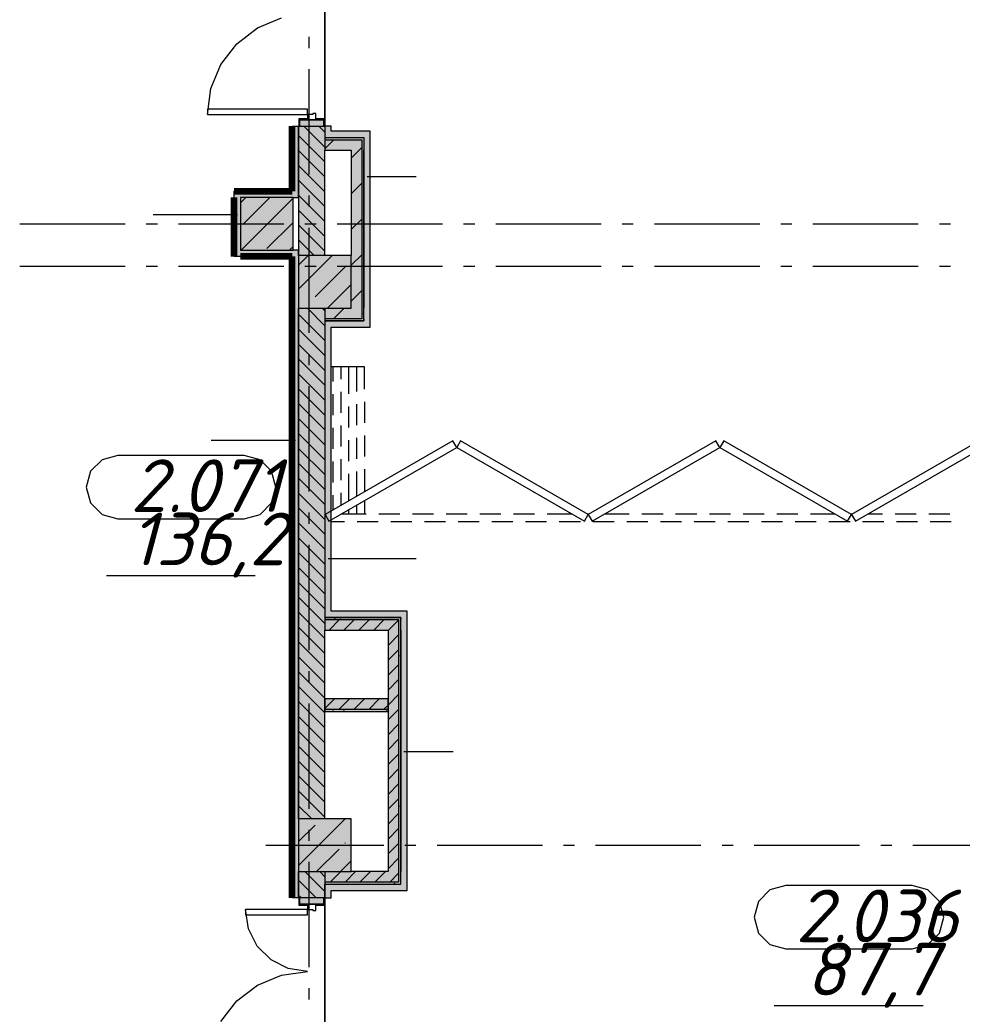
# Model space of a CAD drawing. Header units: millimetres. Extents: x -537608 to 253996, y -217170 to 186033.
# Drawn here: x -275307 to -266362, y -18654 to -9213 of the extents above; entities that cross this region are included whole.
import ezdxf

# ---------------------------------------------------------------- set-up
doc = ezdxf.new("R2010")
doc.units = ezdxf.units.MM
doc.layers.add('16) Лак 1.6м', color=160, linetype='Continuous', lineweight=90)
doc.layers.add('PDF _Геометрия', color=7, linetype='Continuous')
doc.layers.add('PDF _Текст', color=7, linetype='Continuous')
doc.layers.add('PDF _Сплошная заливка', color=7, linetype='Continuous', true_color=0xffffff)
doc.styles.add('PDF ISOCPEUR Italic', font='isocpeui.ttf')

msp = doc.modelspace()

# ---------------------------------------------------------------- hatches: boundary and pattern name
at = {"layer": 'PDF _Сплошная заливка', "true_color": 0xff7d7d, "transparency": 33554559}
h = msp.add_hatch(color=11, dxfattribs=at)
h.paths.add_polyline_path([(-272721.3514, -10900.6592), (-272661.3507, -10900.6592), (-272661.3507, -10220.6595), (-272721.3514, -10220.6595), (-272721.3514, -10840.6596)], flags=0)
h.paths.add_polyline_path([(-272661.3507, -8460.6589), (-272661.3507, -7610.6585), (-272721.3514, -7610.6585), (-272721.3514, -8460.6589)], flags=0)
at = {"layer": 'PDF _Сплошная заливка', "transparency": 33554559}
h = msp.add_hatch(color=256, dxfattribs=at)
h.paths.add_polyline_path([(-272411.3518, -11450.6591), (-272413.3519, -10222.6596), (-272661.3507, -10222.6596), (-272661.3507, -11450.6591)], flags=0)
h.paths.add_polyline_path([(-272651.3503, -8460.6589), (-272411.3518, -8458.6588), (-272411.3518, -8100.6579), (-272661.3507, -8100.6579), (-272659.3506, -8458.6588), (-272651.3503, -8458.6588)], flags=0)
at = {"layer": 'PDF _Сплошная заливка', "true_color": 0xff7d7d, "transparency": 33554559}
h = msp.add_hatch(color=11, dxfattribs=at)
h.paths.add_polyline_path([(-272411.3518, -10270.6597), (-272351.3511, -10270.6597), (-272351.3511, -10220.6595), (-272411.3518, -10220.6595)], flags=0)
h.paths.add_polyline_path([(-272411.3518, -8460.6589), (-272351.3511, -8460.6589), (-272351.3511, -8100.6579), (-272411.3518, -8100.6579), (-272411.3518, -8289.6594)], flags=0)
at = {"layer": 'PDF _Сплошная заливка', "transparency": 33554559}
for points in [[(-272061.3503, -10350.659), (-272041.3515, -10350.659), (-272041.3515, -10330.6593), (-272411.3518, -10330.6593), (-272411.3518, -10350.659)], [(-272411.3518, -10450.6594), (-272061.3503, -10450.6594), (-272061.3503, -10350.659), (-272411.3518, -10350.659), (-272411.3518, -10425.6106)], [(-272061.3503, -12050.6602), (-272041.3515, -12050.6602), (-272041.3515, -10350.659), (-272061.3503, -10350.659), (-272061.3503, -11950.6591)], [(-272161.3508, -11950.6591), (-272061.3503, -11950.6591), (-272061.3503, -10450.6594), (-272161.3508, -10450.6594), (-272161.3508, -11450.6591)], [(-272161.3508, -12050.6602), (-272061.3503, -12050.6602), (-272061.3503, -11950.6591), (-272411.3518, -11950.6591), (-272411.3518, -12050.6602)], [(-271711.351, -14907.0552), (-271691.35, -14907.0552), (-271691.35, -14887.0556), (-272411.3518, -14887.0556), (-272411.3518, -14907.0552)], [(-271811.3514, -15007.0549), (-271711.351, -15007.0549), (-271711.351, -14907.0552), (-272411.3518, -14907.0552), (-272411.3518, -15007.0549)], [(-272661.3507, -17300.6604), (-272161.3508, -17300.6604), (-272161.3508, -16800.6604), (-272661.3507, -16800.6604), (-272661.3507, -16833.4639)]]:
    msp.add_hatch(color=256, dxfattribs=at).paths.add_polyline_path(points)
at = {"layer": 'PDF _Сплошная заливка', "true_color": 0xff7d7d, "transparency": 33554559}
for points in [[(-272721.3514, -10900.6592), (-272721.3514, -10840.6596), (-273271.3516, -10840.6596), (-273271.3516, -10900.6592), (-272817.5734, -10900.6592)], [(-272721.3514, -11460.6601), (-272661.3507, -11460.6601), (-272661.3507, -11400.6589), (-273211.3509, -11400.6589), (-273211.3509, -11460.6601), (-272817.5734, -11460.6601)], [(-272411.3518, -14887.0556), (-272351.3511, -14887.0556), (-272351.3511, -12070.6598), (-272411.3518, -12070.6598), (-272411.3518, -12561.5611)]]:
    msp.add_hatch(color=11, dxfattribs=at).paths.add_polyline_path(points)
h = msp.add_hatch(color=11, dxfattribs=at)
h.paths.add_polyline_path([(-272661.3507, -28950.6642), (-272661.3507, -28310.6641), (-272721.3514, -28310.6641), (-272721.3514, -28950.6642)], flags=0)
h.paths.add_polyline_path([(-272721.3514, -26550.6625), (-272661.3507, -26550.6625), (-272661.3507, -19310.6617), (-272721.3514, -19310.6617), (-272721.3514, -26089.2543)], flags=0)
h.paths.add_polyline_path([(-272721.3514, -17550.6606), (-272661.3507, -17550.6606), (-272661.3507, -11460.6601), (-272721.3514, -11460.6601), (-272721.3514, -16833.4639)], flags=0)
at = {"layer": 'PDF _Сплошная заливка', "transparency": 33554559}
h = msp.add_hatch(color=256, dxfattribs=at)
h.paths.add_polyline_path([(-272661.3507, -55800.6713), (-272411.3518, -55800.6713), (-272413.3519, -55312.6697), (-272661.3507, -55312.6697)], flags=0)
h.paths.add_polyline_path([(-272421.3523, -53550.6703), (-272421.3523, -53548.668), (-272411.3518, -53548.668), (-272411.3518, -53300.6692), (-272661.3507, -53300.6692), (-272657.5055, -53548.668), (-272481.3508, -53550.6703)], flags=0)
h.paths.add_polyline_path([(-272592.1268, -52800.6671), (-272411.3518, -52800.6671), (-272411.3518, -49100.6685), (-272661.3507, -49100.6685), (-272661.3507, -52800.6671)], flags=0)
h.paths.add_polyline_path([(-272411.3518, -48400.6676), (-272411.3518, -48110.669), (-272661.3507, -48110.669), (-272661.3507, -48400.6676), (-272496.3504, -48400.6676)], flags=0)
h.paths.add_polyline_path([(-272411.3518, -47410.6682), (-272411.3518, -47300.6673), (-272661.3507, -47300.6673), (-272661.3507, -47410.6682), (-272496.3504, -47410.6682)], flags=0)
h.paths.add_polyline_path([(-272411.3518, -46800.6673), (-272413.3519, -46337.6679), (-272661.3507, -46337.6679), (-272661.3507, -46800.6673), (-272433.7404, -46800.6673)], flags=0)
h.paths.add_polyline_path([(-272421.3523, -44575.6664), (-272421.3523, -44573.6663), (-272411.3518, -44573.6663), (-272411.3518, -44300.6673), (-272661.3507, -44300.6673), (-272658.1256, -44573.6663), (-272481.3508, -44575.6664)], flags=0)
h.paths.add_polyline_path([(-272440.7655, -43800.6673), (-272411.3518, -43800.6673), (-272411.3518, -38300.6654), (-272661.3507, -38300.6654), (-272661.3507, -43800.6673)], flags=0)
h.paths.add_polyline_path([(-272411.3518, -37800.6654), (-272413.3519, -37312.666), (-272661.3507, -37312.666), (-272661.3507, -37800.6654)], flags=0)
h.paths.add_polyline_path([(-272651.3503, -35550.6644), (-272411.3518, -35548.6643), (-272411.3518, -35300.6655), (-272661.3507, -35300.6655), (-272659.3506, -35548.6643), (-272651.3503, -35548.6643)], flags=0)
h.paths.add_polyline_path([(-272661.3507, -34800.6655), (-272411.3518, -34800.6655), (-272411.3518, -29300.6635), (-272661.3507, -29300.6635), (-272661.3507, -32497.1076)], flags=0)
h.paths.add_polyline_path([(-272411.3518, -28800.6635), (-272413.3519, -28312.6641), (-272661.3507, -28312.6641), (-272659.3506, -28800.6635), (-272421.3523, -28800.6635)], flags=0)
h.paths.add_polyline_path([(-272411.3518, -26550.6625), (-272411.3518, -26300.6636), (-272661.3507, -26300.6636), (-272659.3506, -26548.6646), (-272413.3519, -26550.6625)], flags=0)
h.paths.add_polyline_path([(-272411.3518, -25800.6636), (-272411.3518, -20300.6617), (-272661.3507, -20300.6617), (-272661.3507, -25800.6636), (-272630.2039, -25800.6636)], flags=0)
h.paths.add_polyline_path([(-272661.3507, -19800.6617), (-272411.3518, -19800.6617), (-272413.3519, -19312.6612), (-272661.3507, -19312.6612), (-272661.3507, -19681.3998)], flags=0)
h.paths.add_polyline_path([(-272659.3506, -17550.6606), (-272657.5055, -17548.6606), (-272411.3518, -17548.6606), (-272411.3518, -17300.6604), (-272661.3507, -17300.6604), (-272661.3507, -17550.6606)], flags=0)
h.paths.add_polyline_path([(-272661.3507, -16800.6604), (-272411.3518, -16800.6604), (-272411.3518, -11950.6591), (-272661.3507, -11950.6591), (-272661.3507, -15409.4968)], flags=0)

# ---------------------------------------------------------------- linework, layer by layer
at = {"layer": '16) Лак 1.6м'}
for p, q in [((-272721.3514, -10840.6596), (-272721.3514, -10220.6595)), ((-273271.3516, -10840.6596), (-272721.3514, -10840.6596)), ((-273271.3516, -11460.6601), (-273271.3516, -10900.6592)), ((-272721.3514, -11460.6601), (-273211.3509, -11460.6601)), ((-272721.3514, -17550.6606), (-272721.3514, -11460.6601))]:
    msp.add_line(p, q, dxfattribs=at)
at = {"layer": 'PDF _Геометрия', "color": 9, "lineweight": 9, "true_color": 0xc0c0c0}
for p, q in [((-272411.3518, -10220.6595), (-272411.3518, -8460.6589)), ((-272411.3518, -8460.6589), (-272411.3518, -10220.6595)), ((-272411.3518, -19310.6617), (-272411.3518, -17550.6606)), ((-272411.3518, -17550.6606), (-272411.3518, -19310.6617))]:
    msp.add_line(p, q, dxfattribs=at)
at = {"layer": 'PDF _Геометрия', "lineweight": 9}
for p, q in [((-273051.3519, -9287.9351), (-272822.2303, -9193.0299)), ((-273248.1019, -9438.9078), (-273051.3519, -9287.9351)), ((-273399.0756, -9635.6585), (-273248.1019, -9438.9078)), ((-273493.98, -9864.7816), (-273399.0756, -9635.6585)), ((-273526.3518, -10110.6597), (-273493.98, -9864.7816)), ((-272576.3521, -10060.6595), (-273526.3518, -10060.6595)), ((-273526.3518, -10060.6595), (-273526.3518, -10110.6597)), ((-272576.3521, -10110.6597), (-272576.3521, -10060.6595)), ((-272496.3504, -10100.6587), (-272526.3518, -10100.6587)), ((-272526.3518, -10100.6587), (-272526.3518, -10110.6597)), ((-272496.3504, -10160.6586), (-272496.3504, -10100.6587)), ((-273526.3518, -10110.6597), (-272576.3521, -10110.6597)), ((-272576.3521, -10152.659), (-272659.3506, -10152.659)), ((-272659.3506, -10152.659), (-272659.3506, -10222.6596)), ((-272651.3503, -10222.6596), (-272651.3503, -10160.6586)), ((-272651.3503, -10160.6586), (-272576.3521, -10160.6586)), ((-272421.3523, -10160.6586), (-272651.3503, -10160.6586)), ((-272651.3503, -10160.6586), (-272651.3503, -10220.6595)), ((-272576.3521, -10110.6597), (-272576.3521, -10160.6586)), ((-272526.3518, -10110.6597), (-272576.3521, -10110.6597)), ((-272576.3521, -10160.6586), (-272576.3521, -10152.659)), ((-272576.3521, -10160.6586), (-272496.3504, -10160.6586)), ((-272413.3519, -10152.659), (-272496.3504, -10152.659)), ((-272496.3504, -10152.659), (-272496.3504, -10160.6586)), ((-272496.3504, -10160.6586), (-272421.3523, -10160.6586)), ((-272421.3523, -10160.6586), (-272421.3523, -10222.6596)), ((-272421.3523, -10220.6595), (-272421.3523, -10160.6586)), ((-272413.3519, -10222.6596), (-272413.3519, -10152.659)), ((-272721.3514, -10220.6595), (-272661.3507, -10220.6595)), ((-272661.3507, -10220.6595), (-272661.3507, -10900.6592)), ((-272661.3507, -10900.6592), (-272661.3507, -10220.6595)), ((-272659.3506, -10222.6596), (-272651.3503, -10222.6596)), ((-272651.3503, -10220.6595), (-272421.3523, -10220.6595)), ((-272411.3518, -10420.1426), (-272610.836, -10220.6595)), ((-272411.3518, -10278.7212), (-272469.4127, -10220.6595)), ((-272421.3523, -10222.6596), (-272413.3519, -10222.6596)), ((-272411.3518, -10220.6595), (-272411.3518, -10270.6597)), ((-272351.3511, -10220.6595), (-272411.3518, -10220.6595)), ((-272411.3518, -10220.6595), (-272411.3518, -10270.6597)), ((-272411.3518, -10270.6597), (-272411.3518, -10330.6593)), ((-272411.3518, -10270.6597), (-272411.3518, -10330.6593)), ((-272351.3511, -10270.6597), (-272351.3511, -10220.6595)), ((-272041.3515, -10270.6597), (-272351.3511, -10270.6597)), ((-271981.3508, -10270.6597), (-272041.3515, -10270.6597)), ((-271981.3508, -12070.6598), (-271981.3508, -10270.6597)), ((-272411.3518, -10561.5645), (-272661.3507, -10311.5648)), ((-272411.3518, -10330.6593), (-272411.3518, -10350.659)), ((-272411.3518, -10330.6593), (-272041.3515, -10330.6593)), ((-272411.3518, -10330.6593), (-272041.3515, -10330.6593)), ((-272411.3518, -10435.7435), (-272326.267, -10350.659)), ((-272411.3518, -10350.659), (-272061.3503, -10350.659)), ((-272411.3518, -10350.659), (-272411.3518, -10450.6594)), ((-272061.3503, -10350.659), (-272061.3503, -10450.6594)), ((-272041.3515, -10330.6593), (-272041.3515, -10350.659)), ((-272041.3515, -10330.6593), (-272041.3515, -10350.659)), ((-272041.3515, -10350.659), (-272041.3515, -10450.6594)), ((-272411.3518, -10702.9856), (-272661.3507, -10452.9854)), ((-272411.3518, -11450.6591), (-272411.3518, -10450.6594)), ((-272411.3518, -10450.6594), (-272161.3508, -10450.6594)), ((-272161.3508, -10525.1559), (-272086.8542, -10450.6594)), ((-272161.3508, -10450.6594), (-272161.3508, -11450.6591)), ((-272086.8542, -10450.6594), (-272061.3503, -10425.1558)), ((-272061.3503, -10450.6594), (-272061.3503, -11950.6591)), ((-272041.3515, -11950.6591), (-272041.3515, -10450.6594)), ((-272041.3515, -10450.6594), (-272041.3515, -11950.6591)), ((-272411.3518, -10844.407), (-272661.3507, -10594.4068)), ((-272411.3518, -10985.8281), (-272661.3507, -10735.8279)), ((-272011.3501, -10699.9217), (-271545.201, -10699.9217)), ((-273271.3516, -10900.6592), (-273271.3516, -10840.6596)), ((-272161.3508, -10864.5667), (-272061.3503, -10764.5664)), ((-273211.3509, -10950.9783), (-273161.0321, -10900.6592)), ((-272711.3509, -10900.6592), (-273211.3509, -10900.6592)), ((-273211.3509, -10900.6592), (-273211.3509, -11400.6589)), ((-273204.8361, -11400.6589), (-272711.3509, -10907.1748)), ((-273189.309, -11157.034), (-272932.933, -10900.6592)), ((-272711.3509, -11400.6589), (-272711.3509, -10900.6592)), ((-272711.3509, -10900.6592), (-272661.3507, -10900.6592)), ((-272411.3518, -11127.2501), (-272661.3507, -10877.2498)), ((-272661.3507, -10900.6592), (-272661.3507, -11450.6591)), ((-272411.3518, -11268.6715), (-272661.3507, -11018.6712)), ((-273241.3523, -11062.4792), (-274041.3515, -11062.4792)), ((-272961.2099, -11385.1334), (-272711.3509, -11135.2744)), ((-272161.3508, -11203.9782), (-272061.3503, -11103.9777)), ((-272411.3518, -11410.0926), (-272661.3507, -11160.0923)), ((-272512.2048, -11450.6591), (-272661.3507, -11301.5137)), ((-273211.3509, -11400.6589), (-272711.3509, -11400.6589)), ((-272748.638, -11400.6589), (-272711.3509, -11363.3722)), ((-272661.3507, -11400.6589), (-272711.3509, -11400.6589)), ((-272661.3507, -11450.6591), (-272661.3507, -11400.6589)), ((-273211.3509, -11460.6601), (-273271.3516, -11460.6601)), ((-272653.6281, -11450.6591), (-272661.3507, -11442.9356)), ((-272661.3507, -11769.57), (-272342.44, -11450.6591)), ((-272661.3507, -11541.4707), (-272570.5391, -11450.6591)), ((-272161.3508, -11450.6591), (-272661.3507, -11450.6591)), ((-272661.3507, -11450.6591), (-272661.3507, -11950.6591)), ((-272162.8664, -11499.1828), (-272161.3508, -11497.6682)), ((-272161.3508, -11543.3895), (-272061.3503, -11443.3899)), ((-272161.3508, -11950.6591), (-272161.3508, -11450.6591)), ((-272505.014, -11841.3301), (-272219.8896, -11556.2067)), ((-272386.2441, -11950.6591), (-272161.3508, -11725.7668)), ((-272161.3508, -11882.8002), (-272061.3503, -11782.8013)), ((-272562.0371, -11898.3547), (-272557.2963, -11893.6138)), ((-272661.3507, -11950.6591), (-272161.3508, -11950.6591)), ((-272661.3507, -11950.6591), (-272661.3507, -16800.6604)), ((-272661.3507, -16800.6604), (-272661.3507, -11950.6591)), ((-272411.3518, -12117.1988), (-272577.8915, -11950.6591)), ((-272411.3518, -11975.7776), (-272436.4704, -11950.6591)), ((-272411.3518, -11950.6591), (-272411.3518, -12050.6602)), ((-272329.2101, -12050.6602), (-272229.2097, -11950.6591)), ((-272061.3503, -11950.6591), (-272061.3503, -12050.6602)), ((-272041.3515, -12050.6602), (-272041.3515, -11950.6591)), ((-272411.3518, -12258.6208), (-272661.3507, -12008.6213)), ((-272061.3503, -12050.6602), (-272411.3518, -12050.6602)), ((-272411.3518, -12050.6602), (-272411.3518, -12070.6598)), ((-272351.3511, -12070.6598), (-272411.3518, -12070.6598)), ((-272411.3518, -12070.6598), (-272411.3518, -14887.0556)), ((-272411.3518, -12070.6598), (-272041.3515, -12070.6598)), ((-272411.3518, -12070.6598), (-272411.3518, -14887.0556)), ((-272041.3515, -12070.6598), (-272351.3511, -12070.6598)), ((-272041.3515, -12050.6602), (-272041.3515, -12070.6598)), ((-272041.3515, -12070.6598), (-272041.3515, -12050.6602)), ((-271981.3508, -12130.6594), (-271981.3508, -12070.6598)), ((-272411.3518, -12400.042), (-272661.3507, -12150.0426)), ((-272351.3511, -14827.0552), (-272351.3511, -12130.6594)), ((-272351.3511, -12130.6594), (-271981.3508, -12130.6594)), ((-272411.3518, -12541.4633), (-272661.3507, -12291.4638)), ((-272411.3518, -12682.8846), (-272661.3507, -12432.8843)), ((-272036.5225, -12506.5025), (-272351.3511, -12506.5025)), ((-272336.5216, -12506.5025), (-272336.5216, -12646.4501)), ((-272261.5212, -12506.5025), (-272261.5212, -12624.7932)), ((-272186.5209, -12506.5025), (-272186.5209, -12763.1358)), ((-272111.5206, -12506.5025), (-272111.5206, -12741.4796)), ((-272036.5225, -12719.8228), (-272036.5225, -12506.5025)), ((-272411.3518, -12824.3065), (-272661.3507, -12574.307)), ((-272411.3518, -12965.7278), (-272661.3507, -12715.7275)), ((-272261.5212, -12744.7926), (-272261.5212, -12944.7934)), ((-272336.5216, -12766.4494), (-272336.5216, -12966.4502)), ((-272036.5225, -12839.8229), (-272036.5225, -13039.8229)), ((-272411.3518, -13107.149), (-272661.3507, -12857.1487)), ((-272186.5209, -12883.1365), (-272186.5209, -13083.1359)), ((-272111.5206, -12861.4797), (-272111.5206, -13061.4791)), ((-272411.3518, -13248.571), (-272661.3507, -12998.57)), ((-272336.5216, -13086.4495), (-272336.5216, -13286.4503)), ((-272261.5212, -13064.7927), (-272261.5212, -13264.7935)), ((-272691.3521, -13206.5829), (-273491.3513, -13206.5829)), ((-272411.3518, -13389.9922), (-272661.3507, -13139.9919)), ((-271197.9467, -13208.8567), (-272410.2968, -13909.0041)), ((-272186.5209, -13203.1359), (-272186.5209, -13403.136)), ((-272111.5206, -13181.4798), (-272111.5206, -13381.4792)), ((-272036.5225, -13159.823), (-272036.5225, -13359.8231)), ((-271160.4379, -13273.8039), (-271197.9467, -13208.8567)), ((-271122.9313, -13208.8567), (-271160.4379, -13273.8039)), ((-269910.5812, -13909.0041), (-271122.9313, -13208.8567)), ((-268698.6013, -13208.8567), (-269910.9515, -13909.0041)), ((-268661.0947, -13273.8039), (-268698.6013, -13208.8567)), ((-268624.6387, -13208.8567), (-268662.1475, -13273.8039)), ((-267412.2885, -13909.0041), (-268624.6387, -13208.8567)), ((-266199.2569, -13208.8567), (-267411.6081, -13909.0041)), ((-272411.3518, -13531.4135), (-272661.3507, -13281.4132)), ((-272372.7903, -13973.952), (-271160.4379, -13273.8039)), ((-271160.4379, -13273.8039), (-269948.0877, -13973.952)), ((-269873.4448, -13973.952), (-268661.0947, -13273.8039)), ((-268662.1475, -13273.8039), (-267449.7973, -13973.952)), ((-267374.0994, -13973.952), (-266161.7481, -13273.8039)), ((-272336.5216, -13406.4497), (-272336.5216, -13606.4505)), ((-272261.5212, -13384.7928), (-272261.5212, -13584.7936)), ((-272411.3518, -13672.8347), (-272661.3507, -13422.8344)), ((-272111.5206, -13501.48), (-272111.5206, -13736.4577)), ((-272036.5225, -13479.8231), (-272036.5225, -13693.1441)), ((-272411.3518, -13814.2567), (-272661.3507, -13564.2557)), ((-272186.5209, -13523.1361), (-272186.5209, -13779.7707)), ((-272411.3518, -13955.6779), (-272661.3507, -13705.6776)), ((-272336.5216, -13726.4505), (-272336.5216, -13866.398)), ((-272261.5212, -13704.793), (-272261.5212, -13823.0836)), ((-272036.5225, -13779.7524), (-272036.5225, -13905.6601)), ((-272411.3518, -14097.0992), (-272661.3507, -13847.0989)), ((-272186.5209, -13866.3797), (-272186.5209, -13905.6601)), ((-272111.5206, -13823.0653), (-272111.5206, -13905.6601)), ((-272410.2968, -13909.0041), (-272372.7903, -13973.952)), ((-272020.4398, -13905.6601), (-272254.5392, -13905.6601)), ((-271700.4398, -13905.6601), (-271900.4385, -13905.6601)), ((-271380.4397, -13905.6601), (-271580.4384, -13905.6601)), ((-271060.4397, -13905.6601), (-271260.4383, -13905.6601)), ((-270740.4396, -13905.6601), (-270940.4383, -13905.6601)), ((-270420.4395, -13905.6601), (-270620.4382, -13905.6601)), ((-270066.3388, -13905.6601), (-270300.4381, -13905.6601)), ((-269948.0877, -13973.952), (-269910.5812, -13909.0041)), ((-269905.1622, -13905.6601), (-269916.3704, -13905.6601)), ((-269910.9515, -13909.0041), (-269873.4448, -13973.952)), ((-269521.6198, -13905.6601), (-269755.1938, -13905.6601)), ((-269201.6197, -13905.6601), (-269401.6206, -13905.6601)), ((-268881.6197, -13905.6601), (-269081.6204, -13905.6601)), ((-268561.6195, -13905.6601), (-268761.6204, -13905.6601)), ((-268241.6195, -13905.6601), (-268441.6203, -13905.6601)), ((-267921.6194, -13905.6601), (-268121.6203, -13905.6601)), ((-267568.0483, -13905.6601), (-267801.6202, -13905.6601)), ((-267449.7973, -13973.952), (-267412.2885, -13909.0041)), ((-267405.8167, -13905.6601), (-267418.0799, -13905.6601)), ((-267411.6081, -13909.0041), (-267374.0994, -13973.952)), ((-267118.5997, -13905.6601), (-267255.8484, -13905.6601)), ((-266798.5996, -13905.6601), (-266998.5983, -13905.6601)), ((-266478.5996, -13905.6601), (-266678.5982, -13905.6601)), ((-272411.3518, -14238.5197), (-272661.3507, -13988.5201)), ((-272226.3506, -13980.6597), (-272351.3511, -13980.6597)), ((-271906.3505, -13980.6597), (-272106.3514, -13980.6597)), ((-271586.3505, -13980.6597), (-271786.3513, -13980.6597)), ((-271266.3504, -13980.6597), (-271466.3512, -13980.6597)), ((-270946.3503, -13980.6597), (-271146.3511, -13980.6597)), ((-270626.3502, -13980.6597), (-270826.3511, -13980.6597)), ((-270306.3501, -13980.6597), (-270506.351, -13980.6597)), ((-269986.3501, -13980.6597), (-270186.3509, -13980.6597)), ((-269666.35, -13980.6597), (-269866.3509, -13980.6597)), ((-269346.3499, -13980.6597), (-269546.3507, -13980.6597)), ((-269026.3498, -13980.6597), (-269226.3507, -13980.6597)), ((-268706.3498, -13980.6597), (-268906.3506, -13980.6597)), ((-268386.3497, -13980.6597), (-268586.3506, -13980.6597)), ((-268066.3496, -13980.6597), (-268266.3505, -13980.6597)), ((-267746.3495, -13980.6597), (-267946.3504, -13980.6597)), ((-267426.3494, -13980.6597), (-267626.3503, -13980.6597)), ((-267106.3494, -13980.6597), (-267306.3502, -13980.6597)), ((-266786.3493, -13980.6597), (-266986.3502, -13980.6597)), ((-266466.3492, -13980.6597), (-266666.3501, -13980.6597)), ((-272411.3518, -14379.9424), (-272661.3507, -14129.9421)), ((-272411.3518, -14521.3636), (-272661.3507, -14271.3633)), ((-272381.3504, -14327.5598), (-271545.201, -14327.5598)), ((-272411.3518, -14662.7842), (-272661.3507, -14412.7846)), ((-272411.3518, -14804.2054), (-272661.3507, -14554.2058)), ((-272411.3518, -14945.6281), (-272661.3507, -14695.6278)), ((-272411.3518, -15087.0486), (-272661.3507, -14837.049)), ((-272411.3518, -14887.0556), (-272411.3518, -14907.0552)), ((-271691.35, -14887.0556), (-272411.3518, -14887.0556)), ((-272411.3518, -14887.0556), (-272351.3511, -14887.0556)), ((-272411.3518, -14907.0552), (-271711.351, -14907.0552)), ((-272411.3518, -14907.0552), (-272411.3518, -15007.0549)), ((-272372.3252, -15007.0549), (-272272.3247, -14907.0552)), ((-271691.35, -14827.0552), (-272351.3511, -14827.0552)), ((-272351.3511, -14887.0556), (-271691.35, -14887.0556)), ((-272230.9041, -15007.0549), (-272130.9036, -14907.0552)), ((-272089.483, -15007.0549), (-271989.4825, -14907.0552)), ((-271948.0597, -15007.0549), (-271848.0614, -14907.0552)), ((-271806.6386, -15007.0549), (-271711.351, -14911.7672)), ((-271711.351, -14907.0552), (-271711.351, -15007.0549)), ((-271631.3515, -14827.0552), (-271691.35, -14827.0552)), ((-271691.35, -14907.0552), (-271691.35, -14887.0556)), ((-271691.35, -14887.0556), (-271691.35, -14907.0552)), ((-271691.35, -15007.0549), (-271691.35, -14907.0552)), ((-271631.3515, -17420.6613), (-271631.3515, -14827.0552)), ((-272411.3518, -15228.4699), (-272661.3507, -14978.4703)), ((-272411.3518, -15007.0549), (-271811.3514, -15007.0549)), ((-272411.3518, -16800.6604), (-272411.3518, -15007.0549)), ((-271811.3514, -15011.7675), (-271806.6386, -15007.0549)), ((-271811.3514, -15007.0549), (-271811.3514, -17300.6604)), ((-271711.351, -15007.0549), (-271711.351, -17300.6604)), ((-271691.35, -17300.6604), (-271691.35, -15007.0549)), ((-271691.35, -15007.0549), (-271691.35, -17300.6604)), ((-271811.3514, -15153.1887), (-271711.351, -15053.1885)), ((-272411.3518, -15369.8911), (-272661.3507, -15119.8909)), ((-271811.3514, -15294.61), (-271711.351, -15194.6097)), ((-272411.3518, -15511.3131), (-272661.3507, -15261.3135)), ((-271811.3514, -15436.0313), (-271711.351, -15336.0317)), ((-272411.3518, -15652.7343), (-272661.3507, -15402.7347)), ((-271811.3514, -15577.4532), (-271711.351, -15477.4529)), ((-272411.3518, -15794.1556), (-272661.3507, -15544.1553)), ((-272411.3518, -15753.189), (-272319.6166, -15661.4548)), ((-271811.3514, -15661.4548), (-272411.3518, -15661.4548)), ((-272411.3518, -15661.4548), (-272411.3518, -15761.4551)), ((-272278.1959, -15761.4551), (-272178.1954, -15661.4548)), ((-272136.7748, -15761.4551), (-272036.7743, -15661.4548)), ((-271995.3537, -15761.4551), (-271895.3532, -15661.4548)), ((-271811.3514, -15718.8744), (-271711.351, -15618.8742)), ((-271811.3514, -15761.4551), (-271811.3514, -15661.4548)), ((-272411.3518, -15935.5768), (-272661.3507, -15685.5766)), ((-272411.3518, -15761.4551), (-272411.3518, -15781.4556)), ((-271811.3514, -15761.4551), (-272411.3518, -15761.4551)), ((-271853.9325, -15761.4551), (-271811.3514, -15718.8744)), ((-271811.3514, -15860.2957), (-271711.351, -15760.2946)), ((-271811.3514, -15781.4556), (-271811.3514, -15761.4551)), ((-272411.3518, -16076.9989), (-272661.3507, -15826.9992)), ((-272411.3518, -15781.4556), (-271811.3514, -15781.4556)), ((-271811.3514, -16001.7163), (-271711.351, -15901.7173)), ((-272411.3518, -16218.42), (-272661.3507, -15968.4197)), ((-271811.3514, -16143.139), (-271711.351, -16043.1385)), ((-272411.3518, -16359.8414), (-272661.3507, -16109.8408)), ((-271811.3514, -16284.5601), (-271711.351, -16184.5592)), ((-271661.3508, -16160.783), (-271195.2017, -16160.783)), ((-272411.3518, -16501.2625), (-272661.3507, -16251.2622)), ((-271811.3514, -16425.9807), (-271711.351, -16325.9816)), ((-272411.3518, -16642.6845), (-272661.3507, -16392.6842)), ((-271811.3514, -16567.402), (-271711.351, -16467.403)), ((-272411.3518, -16784.1058), (-272661.3507, -16534.1056)), ((-271811.3514, -16708.824), (-271711.351, -16608.8236)), ((-272536.2167, -16800.6604), (-272661.3507, -16675.5267)), ((-272661.3507, -17243.9355), (-272218.0768, -16800.6604)), ((-272161.3508, -16800.6604), (-272661.3507, -16800.6604)), ((-272661.3507, -16800.6604), (-272661.3507, -17300.6604)), ((-272447.9887, -16802.4735), (-272446.1759, -16800.6604)), ((-272161.3508, -17300.6604), (-272161.3508, -16800.6604)), ((-271811.3514, -16850.2451), (-271711.351, -16750.2447)), ((-272661.3507, -17015.8369), (-272505.014, -16859.499)), ((-271811.3514, -16991.6665), (-271711.351, -16891.6674)), ((-272162.8664, -16973.5483), (-272161.3508, -16972.0337)), ((-272489.9777, -17300.6604), (-272276.9149, -17087.5968)), ((-272219.8896, -17030.5723), (-272215.1488, -17025.8306)), ((-271811.3514, -17133.0876), (-271711.351, -17033.088)), ((-271811.3514, -17274.5096), (-271711.351, -17174.5091)), ((-272261.8808, -17300.6604), (-272161.3508, -17200.1314)), ((-272661.3507, -17300.6604), (-272161.3508, -17300.6604)), ((-272661.3507, -17550.6606), (-272661.3507, -17300.6604)), ((-272661.3507, -17300.6604), (-272661.3507, -17550.6606)), ((-272411.3518, -17491.2119), (-272601.9033, -17300.6604)), ((-272411.3518, -17349.7913), (-272460.4822, -17300.6604)), ((-272411.3518, -17308.8233), (-272403.1878, -17300.6604)), ((-272411.3518, -17300.6604), (-272411.3518, -17400.6608)), ((-272361.7671, -17400.6608), (-272261.7667, -17300.6604)), ((-272220.346, -17400.6608), (-272120.3456, -17300.6604)), ((-271811.3514, -17300.6604), (-272161.3508, -17300.6604)), ((-272078.9249, -17400.6608), (-271978.9245, -17300.6604)), ((-271937.5016, -17400.6608), (-271837.5034, -17300.6604)), ((-271796.0805, -17400.6608), (-271711.351, -17315.9305)), ((-271711.351, -17300.6604), (-271711.351, -17400.6608)), ((-271691.35, -17400.6608), (-271691.35, -17300.6604)), ((-272493.3234, -17550.6606), (-272661.3507, -17382.6336)), ((-271711.351, -17400.6608), (-272411.3518, -17400.6608)), ((-272411.3518, -17400.6608), (-272411.3518, -17420.6613)), ((-272411.3518, -17420.6613), (-271691.35, -17420.6613)), ((-272411.3518, -17420.6613), (-272411.3518, -17550.6606)), ((-272411.3518, -17550.6606), (-272411.3518, -17420.6613)), ((-272411.3518, -17420.6613), (-272351.3511, -17420.6613)), ((-272351.3511, -17420.6613), (-271691.35, -17420.6613)), ((-271691.35, -17420.6613), (-271691.35, -17400.6608)), ((-271691.35, -17420.6613), (-271691.35, -17400.6608)), ((-271631.3515, -17480.6609), (-271631.3515, -17420.6613)), ((-272661.3507, -17550.6606), (-272721.3514, -17550.6606)), ((-272634.7445, -17550.6606), (-272661.3507, -17524.0555)), ((-272651.3503, -17548.6606), (-272659.3506, -17548.6606)), ((-272659.3506, -17548.6606), (-272659.3506, -17618.6604)), ((-272651.3503, -17610.6611), (-272651.3503, -17548.6606)), ((-272421.3523, -17550.6606), (-272651.3503, -17550.6606)), ((-272651.3503, -17550.6606), (-272651.3503, -17610.6611)), ((-272421.3523, -17548.6606), (-272421.3523, -17610.6611)), ((-272413.3519, -17548.6606), (-272421.3523, -17548.6606)), ((-272421.3523, -17610.6611), (-272421.3523, -17550.6606)), ((-272413.3519, -17618.6604), (-272413.3519, -17548.6606)), ((-272411.3518, -17550.6606), (-272351.3511, -17550.6606)), ((-272351.3511, -17550.6606), (-272351.3511, -17480.6609)), ((-272351.3511, -17480.6609), (-271631.3515, -17480.6609)), ((-272659.3506, -17618.6604), (-272576.3521, -17618.6604)), ((-272576.3521, -17610.6611), (-272651.3503, -17610.6611)), ((-272651.3503, -17610.6611), (-272421.3523, -17610.6611)), ((-272496.3504, -17610.6611), (-272576.3521, -17610.6611)), ((-272576.3521, -17610.6611), (-272576.3521, -17660.6605)), ((-272576.3521, -17618.6604), (-272576.3521, -17610.6611)), ((-272496.3504, -17670.6607), (-272496.3504, -17610.6611)), ((-272421.3523, -17610.6611), (-272496.3504, -17610.6611)), ((-272496.3504, -17610.6611), (-272496.3504, -17618.6604)), ((-272496.3504, -17618.6604), (-272413.3519, -17618.6604)), ((-273166.352, -17660.6605), (-273166.352, -17710.6607)), ((-272576.3521, -17660.6605), (-273166.352, -17660.6605)), ((-273137.4745, -17842.9813), (-273166.352, -17660.6605)), ((-273166.352, -17710.6607), (-272576.3521, -17710.6607)), ((-272576.3521, -17710.6607), (-272576.3521, -17660.6605)), ((-272576.3521, -17660.6605), (-272526.3518, -17660.6605)), ((-272526.3518, -17660.6605), (-272526.3518, -17670.6607)), ((-272526.3518, -17670.6607), (-272496.3504, -17670.6607)), ((-273053.6707, -18007.4541), (-273137.4745, -17842.9813)), ((-272923.1457, -18137.9812), (-273053.6707, -18007.4541)), ((-272758.6707, -18221.7853), (-272923.1457, -18137.9812)), ((-272576.3521, -18250.6615), (-272758.6707, -18221.7853)), ((-273051.3519, -18377.9377), (-272822.2303, -18283.0322)), ((-272822.2303, -18283.0322), (-272576.3521, -18250.6615)), ((-273248.1019, -18528.9104), (-273051.3519, -18377.9377)), ((-273399.0756, -18725.6608), (-273248.1019, -18528.9104))]:
    msp.add_line(p, q, dxfattribs=at)
at = {"layer": 'PDF _Геометрия', "color": 253, "lineweight": 9, "true_color": 0xaaaaaa}
for p, q in [((-272561.3503, -9480.2483), (-272561.3503, -9374.4158)), ((-272561.3503, -10680.2493), (-272561.3503, -9680.2484)), ((-272411.3518, -10570.6589), (-272411.3518, -10563.6591)), ((-272561.3503, -10986.0827), (-272561.3503, -10880.2489)), ((-275307.054, -11150.6594), (-274307.054, -11150.6594)), ((-274107.0532, -11150.6594), (-274001.2204, -11150.6594)), ((-273801.2195, -11150.6594), (-272801.2196, -11150.6594)), ((-272601.2208, -11150.6594), (-272495.3859, -11150.6594)), ((-272561.3503, -12186.0826), (-272561.3503, -11186.083)), ((-272295.3872, -11150.6594), (-271295.3873, -11150.6594)), ((-271095.3864, -11150.6594), (-270989.5537, -11150.6594)), ((-270789.5528, -11150.6594), (-269789.5528, -11150.6594)), ((-269589.5519, -11150.6594), (-269483.7191, -11150.6594)), ((-269283.7183, -11150.6594), (-268283.7184, -11150.6594)), ((-268083.7196, -11150.6594), (-267977.8847, -11150.6594)), ((-267777.886, -11150.6594), (-266777.886, -11150.6594)), ((-266577.8852, -11150.6594), (-266472.0524, -11150.6594)), ((-275307.054, -11550.6595), (-274307.054, -11550.6595)), ((-274107.0532, -11550.6595), (-274001.2204, -11550.6595)), ((-273801.2195, -11550.6595), (-272801.2196, -11550.6595)), ((-272601.2208, -11550.6595), (-272495.3859, -11550.6595)), ((-272295.3872, -11550.6595), (-271295.3873, -11550.6595)), ((-271095.3864, -11550.6595), (-270989.5537, -11550.6595)), ((-270789.5528, -11550.6595), (-269789.5528, -11550.6595)), ((-269589.5519, -11550.6595), (-269483.7191, -11550.6595)), ((-269283.7183, -11550.6595), (-268283.7184, -11550.6595)), ((-268083.7196, -11550.6595), (-267977.8847, -11550.6595)), ((-267777.886, -11550.6595), (-266777.886, -11550.6595)), ((-266577.8852, -11550.6595), (-266472.0524, -11550.6595)), ((-272561.3503, -12491.916), (-272561.3503, -12386.0828)), ((-272561.3503, -13691.9158), (-272561.3503, -12691.9161)), ((-274526.7156, -13389.6959), (-274636.5228, -13499.5032)), ((-274376.715, -13349.504), (-274526.7156, -13389.6959)), ((-273176.7142, -13349.504), (-274376.715, -13349.504)), ((-273026.7135, -13389.6959), (-273176.7142, -13349.504)), ((-272916.9064, -13499.5032), (-273026.7135, -13389.6959)), ((-274636.5228, -13499.5032), (-274676.7141, -13649.5038)), ((-272876.7151, -13649.5038), (-272916.9064, -13499.5032)), ((-274676.7141, -13649.5038), (-274636.5228, -13799.5037)), ((-272916.9064, -13799.5037), (-272876.7151, -13649.5038)), ((-274636.5228, -13799.5037), (-274526.7156, -13909.3117)), ((-273026.7135, -13909.3117), (-272916.9064, -13799.5037)), ((-274526.7156, -13909.3117), (-274376.715, -13949.5043)), ((-274376.715, -13949.5043), (-273176.7142, -13949.5043)), ((-273176.7142, -13949.5043), (-273026.7135, -13909.3117)), ((-272561.3503, -13997.7499), (-272561.3503, -13891.9173)), ((-272561.3503, -15197.7504), (-272561.3503, -14197.7493)), ((-274485.7536, -14487.5394), (-273072.8406, -14487.5394)), ((-272561.3503, -15503.5845), (-272561.3503, -15397.7505)), ((-272561.3503, -16703.5843), (-272561.3503, -15703.5839)), ((-272561.3503, -17009.4176), (-272561.3503, -16903.5838)), ((-272971.3503, -17050.6607), (-271852.7872, -17050.6607)), ((-271652.7863, -17050.6607), (-271546.9536, -17050.6607)), ((-271346.9527, -17050.6607), (-270346.9527, -17050.6607)), ((-270146.954, -17050.6607), (-270041.119, -17050.6607)), ((-269841.1204, -17050.6607), (-268841.1204, -17050.6607)), ((-268641.1195, -17050.6607), (-268535.2868, -17050.6607)), ((-268335.2859, -17050.6607), (-267335.2859, -17050.6607)), ((-267135.2851, -17050.6607), (-267029.4523, -17050.6607)), ((-266829.4515, -17050.6607), (-265829.4515, -17050.6607)), ((-272561.3503, -18209.4176), (-272561.3503, -17209.4171)), ((-268036.4214, -17434.3882), (-268186.4199, -17474.5809)), ((-266836.4205, -17434.3882), (-268036.4214, -17434.3882)), ((-266686.4199, -17474.5809), (-266836.4205, -17434.3882)), ((-268186.4199, -17474.5809), (-268296.2292, -17584.3889)), ((-266576.6128, -17584.3889), (-266686.4199, -17474.5809)), ((-268296.2292, -17584.3889), (-268336.4205, -17734.3881)), ((-266536.4193, -17734.3881), (-266576.6128, -17584.3889)), ((-268336.4205, -17734.3881), (-268296.2292, -17884.3888)), ((-266576.6128, -17884.3888), (-266536.4193, -17734.3881)), ((-268296.2292, -17884.3888), (-268186.4199, -17994.1959)), ((-266686.4199, -17994.1959), (-266576.6128, -17884.3888)), ((-268186.4199, -17994.1959), (-268036.4214, -18034.3886)), ((-266836.4205, -18034.3886), (-266686.4199, -17994.1959)), ((-268036.4214, -18034.3886), (-266836.4205, -18034.3886)), ((-272561.3503, -18515.251), (-272561.3503, -18409.4182)), ((-268145.4599, -18572.4238), (-266732.547, -18572.4238))]:
    msp.add_line(p, q, dxfattribs=at)
at = {"layer": 'PDF _Геометрия', "color": 8, "lineweight": 9, "true_color": 0x787878}
for p, q in [((-272057.4535, -10588.7345), (-272060.8056, -10594.5413)), ((-272047.4896, -11181.0748), (-272050.8417, -11186.8823)), ((-272051.1367, -12000.1936), (-272054.4889, -12005.9997)), ((-272316.0771, -14897.4868), (-272319.4314, -14903.2944)), ((-272263.4632, -14898.636), (-272266.8175, -14892.8299)), ((-271700.1599, -15253.0869), (-271703.5142, -15258.8937)), ((-272231.7373, -15767.4038), (-272235.0894, -15773.212)), ((-272337.7509, -15773.7022), (-272331.0466, -15773.7022)), ((-272004.9601, -15781.0159), (-272005.2142, -15781.4556)), ((-271829.7505, -15773.7022), (-271823.0462, -15773.7022)), ((-271691.35, -15847.4285), (-271693.5482, -15851.2345)), ((-271691.35, -16092.7647), (-271694.405, -16087.4765)), ((-271701.0168, -16685.6243), (-271704.369, -16679.8175)), ((-271693.8431, -16664.5458), (-271697.1953, -16670.352)), ((-271748.1686, -17416.7534), (-271751.523, -17410.9466))]:
    msp.add_line(p, q, dxfattribs=at)
at = {"layer": 'PDF _Сплошная заливка', "color": 7, "lineweight": 35, "true_color": 0xf4f4f4, "transparency": 33554559}
for points in [[(-272421.3523, -10220.6595), (-272421.3523, -10160.6586), (-272651.3503, -10220.6595), (-272651.3503, -10160.6586)], [(-272421.3523, -17610.6611), (-272421.3523, -17550.6606), (-272651.3503, -17610.6611), (-272651.3503, -17550.6606)]]:
    msp.add_solid(points, dxfattribs=at)
at = {"layer": 'PDF _Сплошная заливка', "color": 11, "lineweight": 35, "true_color": 0xff7d7d, "transparency": 33554559}
for points in [[(-272041.3515, -10330.6593), (-272041.3515, -10270.6597), (-272411.3518, -10330.6593), (-272411.3518, -10270.6597)], [(-271981.3508, -12070.6598), (-271981.3508, -10270.6597), (-272041.3515, -12070.6598), (-272041.3515, -10270.6597)], [(-273211.3509, -11460.6601), (-273211.3509, -10900.6592), (-273271.3516, -11460.6601), (-273271.3516, -10900.6592)], [(-272351.3511, -12130.6594), (-271981.3508, -12130.6594), (-272351.3511, -12070.6598), (-271981.3508, -12070.6598)], [(-271691.35, -14887.0556), (-271691.35, -14827.0552), (-272351.3511, -14887.0556), (-272351.3511, -14827.0552)], [(-271631.3515, -17420.6613), (-271631.3515, -14827.0552), (-271691.35, -17420.6613), (-271691.35, -14827.0552)], [(-272411.3518, -17550.6606), (-272351.3511, -17550.6606), (-272411.3518, -17420.6613), (-272351.3511, -17420.6613)], [(-272351.3511, -17480.6609), (-271631.3515, -17480.6609), (-272351.3511, -17420.6613), (-271631.3515, -17420.6613)]]:
    msp.add_solid(points, dxfattribs=at)
at = {"layer": 'PDF _Сплошная заливка', "lineweight": 35, "transparency": 33554559}
for points in [[(-273211.3509, -11400.6589), (-272711.3509, -11400.6589), (-273211.3509, -10900.6592), (-272711.3509, -10900.6592)], [(-272661.3507, -11950.6591), (-272161.3508, -11950.6591), (-272661.3507, -11450.6591), (-272161.3508, -11450.6591)], [(-272411.3518, -12070.6598), (-272041.3515, -12070.6598), (-272411.3518, -12050.6602), (-272041.3515, -12050.6602)], [(-271691.35, -17400.6608), (-271691.35, -14907.0552), (-271711.351, -17400.6608), (-271711.351, -14907.0552)], [(-271711.351, -17300.6604), (-271711.351, -15007.0549), (-271811.3514, -17300.6604), (-271811.3514, -15007.0549)], [(-271811.3514, -15761.4551), (-271811.3514, -15661.4548), (-272411.3518, -15761.4551), (-272411.3518, -15661.4548)], [(-271811.3514, -15781.4556), (-271811.3514, -15761.4551), (-272411.3518, -15781.4556), (-272411.3518, -15761.4551)], [(-272411.3518, -17400.6608), (-271711.351, -17400.6608), (-272411.3518, -17300.6604), (-271711.351, -17300.6604)], [(-272411.3518, -17420.6613), (-271691.35, -17420.6613), (-272411.3518, -17400.6608), (-271691.35, -17400.6608)]]:
    msp.add_solid(points, dxfattribs=at)

# ---------------------------------------------------------------- texts
at = {"layer": 'PDF _Текст', "char_height": 500, "attachment_point": 4, "style": 'PDF ISOCPEUR Italic'}
for s, insert in [('2.071', (-274258.0485, -13636.2138)), ('136,2', (-274265.0456, -14200.1641)), ('2.036', (-267943.7518, -17721.0982)), ('87,7', (-267844.7503, -18285.0485))]:
    msp.add_mtext(s, dxfattribs=dict(at, insert=insert))

doc.saveas('drawing.dxf')
